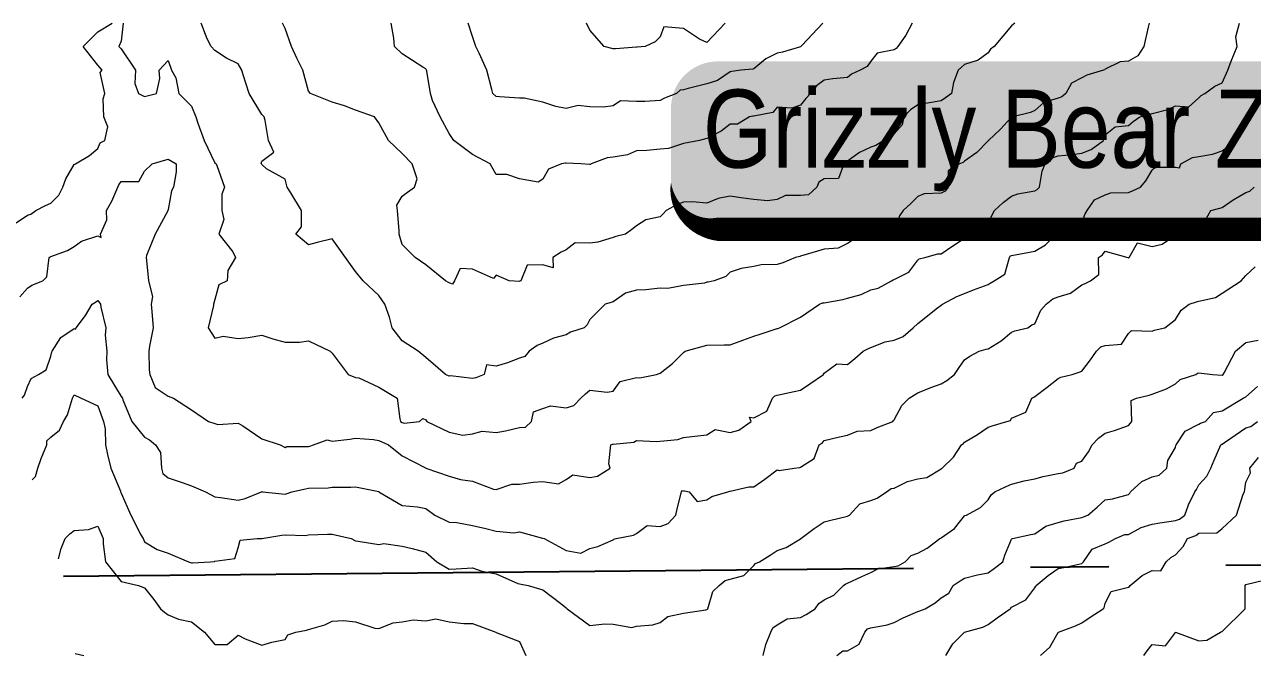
# Model space of a CAD drawing. Extents: x 537850 to 541798, y 6045627 to 6050132.
# Drawn here: x 539924 to 540081.2, y 6046782.1 to 6046862.9 of the extents above; entities that cross this region are included whole.
import ezdxf

# ---------------------------------------------------------------- set-up
doc = ezdxf.new("R2010")
doc.units = 0
doc.header["$LTSCALE"] = 5
doc.linetypes.add('DASHED2', pattern=[9.525, 6.35, -3.175])
doc.linetypes.add('foc-QUARTERLINE', pattern=[33, 25, -3, 2, -3])
doc.layers.add('CG-NOTES', color=7, linetype='Continuous')
doc.layers.add('L-SECQ', color=8, linetype='foc-QUARTERLINE')
doc.layers.add('Contour_Line_Intermediate', color=7, linetype='DASHED2', true_color=0xd9d9d9)
doc.layers.add('Contour_Line_Major', color=7, linetype='Continuous', true_color=0x6b6b6b)
doc.styles.add('80', font='ARIALN.TTF', dxfattribs={"height": 10})

# ---------------------------------------------------------------- blocks, each defined once
blk = doc.blocks.new('*U489')
h = blk.add_hatch(color=255)
edge = h.paths.add_edge_path()
edge.add_line((-44, -11.5), (44, -11.5))
edge.add_arc((44, -5.5), 6, 270, 360)
edge.add_line((50, -5.5), (50, 4))
edge.add_arc((44, 4), 6, 0, 90)
edge.add_line((44, 10), (-44, 10))
edge.add_arc((-44, 4), 6, 90, 180)
edge.add_line((-50, 4), (-50, -5.5))
edge.add_arc((-44, -5.5), 6, 180, 270)
at = {"color": 131, "flags": 128}
blk.add_lwpolyline([(-44, -11.5, 3, 3, 0), (44, -11.5, 3, 3, 0.414214), (50, -5.5, 3, 3, 0), (50, 4, 3, 0, 0.414214), (44, 10, 0, 0, 0), (-44, 10, 0, 0, 0.414214), (-50, 4, 0, 0, 0), (-50, -5.5, 0, 3, 0.414214)], format="xyseb", close=True, dxfattribs=at)
at = {"color": 131, "style": '80'}
blk.add_attdef('ENTER_TEXT_001', (-35.99, -5), '', height=10, dxfattribs=at)

msp = doc.modelspace()

# ---------------------------------------------------------------- linework, layer by layer
at = {"layer": 'Contour_Line_Intermediate', "linetype": 'Continuous', "lineweight": 13, "flags": 128}
for points, elevation in [([(539922.882, 6046837.477), (539924.329, 6046838.442), (539924.764, 6046838.594), (539925.397, 6046839.03), (539926.655, 6046839.703), (539927.329, 6046839.973), (539928.347, 6046841.012), (539928.874, 6046842.03), (539929.264, 6046843.094), (539930.329, 6046844.94), (539930.392, 6046844.966), (539930.492, 6046845.029), (539932.261, 6046846.097), (539933.328, 6046846.965), (539933.657, 6046847.701), (539934.245, 6046848.029), (539934.613, 6046849.745), (539934.108, 6046851.029), (539934.026, 6046853.331), (539934.225, 6046854.029), (539933.643, 6046856.714), (539933.903, 6046857.029), (539933.328, 6046857.675), (539931.453, 6046860.029), (539933.328, 6046861.912), (539935.19, 6046863.029)], 890.957), ([(539936.572, 6046863.029), (539936.328, 6046860.752), (539936.018, 6046860.029), (539936.328, 6046859.757), (539938.147, 6046857.029), (539938.067, 6046855.29), (539938.536, 6046854.029), (539939.328, 6046853.661), (539940.855, 6046854.029), (539941.27, 6046855.971), (539941.193, 6046857.029), (539942.328, 6046858.261), (539942.782, 6046857.029), (539943.31, 6046856.047), (539943.717, 6046854.029), (539945.328, 6046852.418), (539945.901, 6046851.029), (539946.148, 6046850.209), (539946.957, 6046848.029), (539948.328, 6046845.146), (539948.492, 6046845.029), (539948.563, 6046844.794), (539949.568, 6046842.03), (539949.236, 6046841.122), (539949.232, 6046839.03), (539949.458, 6046837.899), (539948.835, 6046836.03), (539950.613, 6046833.744), (539950.971, 6046833.03), (539949.986, 6046831.371), (539949.902, 6046830.03), (539948.825, 6046829.533), (539948.328, 6046827.667), (539948.182, 6046827.176), (539948.163, 6046827.03), (539948.163, 6046826.866), (539947.472, 6046824.03), (539948.328, 6046822.706), (539949.408, 6046822.95), (539951.328, 6046822.651), (539952.577, 6046822.781), (539954.327, 6046823.069), (539955.756, 6046822.602), (539957.327, 6046822.192), (539959.166, 6046822.192), (539960.327, 6046822.35), (539963.085, 6046821.031), (539963.327, 6046820.789), (539965.395, 6046818.031), (539966.327, 6046817.648), (539966.746, 6046817.611), (539969.327, 6046816.412), (539971.648, 6046815.031), (539971.995, 6046812.362), (539972.081, 6046812.031), (539972.327, 6046811.88), (539972.555, 6046811.802), (539974.539, 6046812.031), (539974.933, 6046812.425), (539975.326, 6046812.246), (539975.465, 6046812.031), (539978.326, 6046810.641), (539980.068, 6046810.289), (539981.326, 6046810.436), (539982.572, 6046810.785), (539984.326, 6046810.634), (539985.548, 6046810.809), (539987.326, 6046811.253), (539988.08, 6046811.277), (539988.881, 6046812.031), (539989.109, 6046813.248), (539990.326, 6046813.682), (539991.319, 6046814.037), (539993.326, 6046813.764), (539994.282, 6046814.074), (539995.168, 6046815.031), (539995.78, 6046815.576), (539996.325, 6046816.043), (539998.573, 6046815.783), (539999.325, 6046815.896), (540000.204, 6046817.152), (540002.325, 6046817.636), (540002.734, 6046817.621), (540004.891, 6046818.031), (540005.2, 6046818.156), (540005.325, 6046818.226), (540006.903, 6046819.453), (540008.325, 6046820.875), (540008.532, 6046821.031), (540011.325, 6046821.778), (540013.531, 6046821.824), (540014.325, 6046821.858), (540015.916, 6046822.439), (540017.324, 6046822.953), (540018.131, 6046823.224), (540020.324, 6046823.922), (540020.409, 6046823.945), (540020.624, 6046824.03), (540023.324, 6046825.381), (540025.724, 6046827.03), (540026.146, 6046827.209), (540026.324, 6046827.214), (540028.722, 6046827.633), (540029.324, 6046827.802), (540031.074, 6046828.279), (540032.324, 6046828.904), (540033.251, 6046829.103), (540034.951, 6046830.03), (540035.168, 6046830.186), (540035.324, 6046830.218), (540037.195, 6046831.158), (540038.323, 6046832.672), (540038.51, 6046832.844), (540039.23, 6046833.03), (540040.875, 6046833.479), (540041.323, 6046833.513), (540042.835, 6046834.518), (540044.323, 6046835.506), (540044.827, 6046835.526), (540045.836, 6046836.03), (540046.654, 6046836.699), (540047.323, 6046837.368), (540047.859, 6046838.494), (540048.154, 6046839.03), (540049.277, 6046840.075), (540050.323, 6046840.877), (540051.158, 6046841.195), (540053.323, 6046841.553), (540053.619, 6046841.734), (540053.899, 6046842.03), (540054.259, 6046844.094), (540054.652, 6046845.029), (540055.544, 6046845.808), (540056.322, 6046846.061), (540058.116, 6046846.236), (540059.322, 6046846.398), (540060.509, 6046846.843), (540062.086, 6046848.029), (540062.166, 6046848.186), (540062.322, 6046848.722), (540063.581, 6046849.771), (540065.322, 6046849.944), (540065.906, 6046850.445), (540066.751, 6046851.029), (540068.005, 6046851.346), (540068.322, 6046851.471), (540070.354, 6046851.997), (540071.322, 6046852.46), (540073.04, 6046852.311), (540074.322, 6046853.476), (540074.595, 6046853.755), (540075.062, 6046854.029), (540076.37, 6046854.98), (540077.321, 6046855.412), (540078.045, 6046857.029), (540078.464, 6046858.171), (540079.219, 6046860.029), (540079.061, 6046861.289), (540079.536, 6046863.029)], 890.957), ([(540067.944, 6046863.029), (540067.834, 6046862.541), (540067.268, 6046860.029), (540066.483, 6046858.868), (540065.322, 6046858.179), (540064.248, 6046858.102), (540062.322, 6046857.14), (540062.271, 6046857.08), (540062.086, 6046857.029), (540059.98, 6046856.371), (540059.322, 6046856.042), (540058.01, 6046855.342), (540057.29, 6046854.029), (540056.756, 6046853.595), (540056.322, 6046853.43), (540054.455, 6046852.897), (540053.323, 6046851.845), (540052.752, 6046851.599), (540050.491, 6046851.029), (540050.357, 6046850.995), (540050.323, 6046850.981), (540048.898, 6046849.454), (540047.371, 6046848.029), (540047.347, 6046848.005), (540047.323, 6046847.985), (540045.883, 6046846.469), (540044.323, 6046845.355), (540044.147, 6046845.205), (540043.674, 6046845.029), (540042.214, 6046844.139), (540042.214, 6046842.03), (540041.84, 6046841.513), (540041.323, 6046841.271), (540039.158, 6046841.195), (540038.323, 6046840.826), (540037.43, 6046839.923), (540036.44, 6046839.03), (540035.972, 6046838.381), (540035.349, 6046836.03), (540035.337, 6046836.016), (540035.324, 6046836.006), (540032.451, 6046835.903), (540032.324, 6046835.876), (540030.046, 6046835.307), (540029.324, 6046834.825), (540028.147, 6046834.206), (540026.324, 6046834.103), (540025.503, 6046833.851), (540023.324, 6046833.18), (540023.206, 6046833.148), (540022.673, 6046833.03), (540021.033, 6046832.322), (540020.324, 6046832.143), (540018.258, 6046832.096), (540017.324, 6046831.879), (540015.719, 6046831.636), (540014.325, 6046831.137), (540013.763, 6046830.592), (540012.243, 6046830.03), (540011.491, 6046829.864), (540011.325, 6046829.848), (540011.021, 6046829.726), (540008.325, 6046829.457), (540006.303, 6046829.052), (540005.325, 6046829.092), (540003.491, 6046828.864), (540002.325, 6046828.86), (540000.902, 6046828.453), (539999.325, 6046827.327), (539999.086, 6046827.27), (539998.288, 6046827.03), (539997.307, 6046826.049), (539996.325, 6046825.068), (539995.975, 6046824.381), (539995.616, 6046824.03), (539993.88, 6046823.476), (539993.326, 6046823.134), (539991.667, 6046822.689), (539990.326, 6046822.067), (539989.611, 6046821.745), (539988.585, 6046821.031), (539988.001, 6046820.356), (539987.326, 6046820.121), (539985.805, 6046819.551), (539984.326, 6046819.116), (539983.096, 6046819.261), (539982.788, 6046818.031), (539981.759, 6046817.598), (539981.326, 6046817.537), (539978.5, 6046817.857), (539978.326, 6046817.846), (539977.869, 6046818.031), (539975.326, 6046820.21), (539974.369, 6046821.031), (539972.327, 6046822.358), (539971.04, 6046824.03), (539970.697, 6046825.401), (539970.105, 6046827.03), (539969.327, 6046828.171), (539967.335, 6046830.03), (539966.327, 6046831.247), (539965.065, 6046833.03), (539963.327, 6046835.403), (539961.428, 6046834.929), (539960.327, 6046834.653), (539958.675, 6046836.03), (539959.41, 6046836.947), (539959.41, 6046839.03), (539958.034, 6046841.323), (539957.595, 6046842.03), (539957.327, 6046843.048), (539954.958, 6046844.399), (539954.327, 6046844.933), (539954.294, 6046845.029), (539954.275, 6046845.082), (539954.327, 6046845.376), (539955.862, 6046846.495), (539955.204, 6046848.029), (539954.772, 6046850.585), (539954.643, 6046851.029), (539954.327, 6046851.32), (539952.702, 6046854.029), (539951.951, 6046856.405), (539951.772, 6046857.029), (539951.328, 6046857.849), (539949.805, 6046858.552), (539948.328, 6046859.536), (539947.865, 6046860.029), (539947.326, 6046861.03), (539946.591, 6046863.029)], 891.957), ([(540050.747, 6046863.029), (540050.323, 6046862.698), (540048.098, 6046860.029), (540047.655, 6046859.696), (540047.323, 6046859.254), (540046.052, 6046858.3), (540044.323, 6046857.759), (540043.945, 6046857.407), (540043.481, 6046857.029), (540042.92, 6046855.432), (540042.631, 6046854.029), (540041.895, 6046853.457), (540041.323, 6046853.104), (540039.567, 6046852.785), (540038.323, 6046852.559), (540037.416, 6046851.936), (540036.562, 6046851.029), (540036.347, 6046850.005), (540035.324, 6046848.879), (540034.804, 6046848.548), (540033.988, 6046848.029), (540032.965, 6046847.388), (540032.324, 6046847.144), (540030.871, 6046846.482), (540029.324, 6046845.374), (540029.171, 6046845.182), (540028.862, 6046845.029), (540028.191, 6046843.163), (540026.324, 6046843.106), (540025.666, 6046842.688), (540025.413, 6046842.03), (540024.317, 6046841.037), (540023.324, 6046840.959), (540021.395, 6046840.959), (540020.324, 6046840.465), (540019.092, 6046840.262), (540017.324, 6046840.466), (540015.671, 6046840.683), (540014.325, 6046840.86), (540012.784, 6046840.57), (540011.325, 6046839.973), (540009.461, 6046840.166), (540008.325, 6046840.115), (540007.526, 6046839.828), (540006.129, 6046839.03), (540005.746, 6046838.609), (540005.325, 6046838.226), (540003.501, 6046837.854), (540002.325, 6046837.084), (540001.723, 6046836.632), (540000.92, 6046836.03), (539999.655, 6046835.7), (539999.325, 6046835.595), (539997.379, 6046834.976), (539996.325, 6046834.854), (539994.443, 6046834.912), (539993.326, 6046834.019), (539992.666, 6046833.689), (539991.595, 6046833.03), (539991.646, 6046831.709), (539990.326, 6046832.08), (539988.329, 6046832.026), (539987.496, 6046830.03), (539987.366, 6046829.99), (539987.326, 6046829.953), (539986.005, 6046830.03), (539984.326, 6046830.782), (539984.005, 6046830.351), (539981.326, 6046831.512), (539979.755, 6046831.602), (539978.989, 6046830.03), (539978.765, 6046829.592), (539978.326, 6046829.771), (539977.841, 6046830.03), (539975.326, 6046832.072), (539973.978, 6046833.03), (539972.327, 6046834.682), (539971.937, 6046836.03), (539971.921, 6046836.436), (539971.715, 6046839.03), (539971.634, 6046839.722), (539972.327, 6046840.899), (539972.981, 6046841.375), (539973.883, 6046842.03), (539974.244, 6046843.112), (539973.604, 6046845.029), (539972.327, 6046846.338), (539970.542, 6046848.029), (539969.327, 6046850.277), (539968.763, 6046851.029), (539966.327, 6046851.915), (539964.922, 6046852.434), (539963.327, 6046852.923), (539960.562, 6046854.029), (539960.327, 6046854.331), (539959.6, 6046857.029), (539958.806, 6046858.55), (539958.141, 6046860.029), (539957.327, 6046862.352), (539956.992, 6046863.029)], 892.957), ([(540037.62, 6046863.029), (540036.777, 6046861.482), (540035.774, 6046860.029), (540035.575, 6046859.778), (540035.324, 6046859.624), (540033.144, 6046859.209), (540032.324, 6046858.165), (540031.861, 6046857.492), (540030.935, 6046857.029), (540029.843, 6046856.51), (540029.324, 6046856.059), (540027.447, 6046855.906), (540026.324, 6046855.741), (540025.362, 6046854.991), (540024.599, 6046854.029), (540023.985, 6046853.368), (540023.324, 6046852.542), (540022.189, 6046852.164), (540020.324, 6046852.274), (540019.752, 6046851.602), (540017.324, 6046851.135), (540017.228, 6046851.125), (540016.778, 6046851.029), (540015.245, 6046850.109), (540014.325, 6046850.109), (540013.157, 6046849.196), (540011.325, 6046848.279), (540010.376, 6046848.029), (540008.325, 6046847.606), (540006.388, 6046846.966), (540005.325, 6046846.896), (540003.625, 6046846.729), (540002.325, 6046846.672), (540001.16, 6046846.195), (539999.325, 6046845.855), (539998.561, 6046845.794), (539996.493, 6046845.029), (539996.405, 6046844.949), (539996.325, 6046844.933), (539995.205, 6046845.029), (539993.326, 6046845.112), (539993.235, 6046845.12), (539992.709, 6046845.029), (539991.027, 6046844.328), (539990.326, 6046843.043), (539989.7, 6046842.655), (539987.326, 6046843.106), (539985.711, 6046843.644), (539984.326, 6046843.644), (539983.587, 6046845.029), (539981.326, 6046846.228), (539978.943, 6046848.029), (539978.326, 6046848.908), (539977.19, 6046851.029), (539976.205, 6046853.15), (539975.954, 6046854.029), (539975.461, 6046856.895), (539975.424, 6046857.029), (539975.326, 6046857.208), (539974.937, 6046857.418), (539972.327, 6046859.107), (539971.312, 6046860.029), (539971.242, 6046861.113), (539970.913, 6046863.029)], 893.957), ([(540013.649, 6046863.029), (540011.325, 6046860.565), (540010.386, 6046860.968), (540008.325, 6046862.342), (540005.802, 6046862.552), (540005.325, 6046861.28), (540004.698, 6046860.655), (540003.441, 6046860.029), (540002.402, 6046859.952), (540002.325, 6046859.946), (539999.609, 6046859.745), (539999.325, 6046859.745), (539998.151, 6046860.029), (539996.325, 6046862.159), (539995.896, 6046863.029)], 895.957), ([(539923.647, 6046815.031), (539923.96, 6046815.4), (539924.329, 6046816.51), (539924.816, 6046817.544), (539925.761, 6046818.031), (539926.741, 6046818.619), (539927.329, 6046820.382), (539927.434, 6046820.925), (539927.478, 6046821.031), (539928.588, 6046822.771), (539930.329, 6046823.928), (539930.507, 6046823.852), (539930.576, 6046824.03), (539931.762, 6046825.597), (539932.63, 6046827.03), (539933.055, 6046827.303), (539933.328, 6046827.535), (539933.665, 6046827.03), (539933.713, 6046826.646), (539934.367, 6046824.03), (539934.271, 6046823.088), (539934.514, 6046821.031), (539934.45, 6046819.909), (539934.633, 6046818.031), (539936.328, 6046815.232), (539936.484, 6046815.031), (539936.555, 6046814.804), (539937.679, 6046812.031), (539939.328, 6046809.998), (539939.976, 6046809.679), (539940.726, 6046809.031), (539941.365, 6046808.068), (539941.487, 6046806.031), (539941.669, 6046805.373), (539942.328, 6046804.787), (539944.152, 6046804.207), (539945.328, 6046803.798), (539947.127, 6046803.031), (539948.328, 6046802.377), (539949.063, 6046802.296), (539951.328, 6046801.938), (539952.193, 6046802.166), (539954.295, 6046803.031), (539954.321, 6046803.038), (539954.327, 6046803.039), (539954.423, 6046803.031), (539957.327, 6046802.715), (539957.567, 6046802.791), (539958.198, 6046803.031), (539959.949, 6046803.41), (539960.327, 6046803.468), (539962.826, 6046803.532), (539963.327, 6046803.604), (539965.73, 6046803.629), (539966.327, 6046803.671), (539969.322, 6046803.036), (539969.327, 6046803.035), (539969.336, 6046803.031), (539972.327, 6046801.273), (539974.261, 6046801.097), (539975.326, 6046800.884), (539976.51, 6046800.032), (539978.326, 6046799.147), (539979.291, 6046799.067), (539981.326, 6046798.704), (539983.024, 6046798.334), (539984.326, 6046797.96), (539986.599, 6046797.759), (539987.326, 6046797.908), (539990.278, 6046797.08), (539990.326, 6046797.065), (539990.473, 6046797.032), (539993.326, 6046795.511), (539995.193, 6046795.165), (539996.325, 6046795.762), (539997.341, 6046796.016), (539999.325, 6046796.866), (539999.422, 6046796.935), (539999.713, 6046797.032), (540001.912, 6046797.444), (540002.325, 6046797.686), (540003.66, 6046798.697), (540005.325, 6046798.593), (540006.386, 6046798.971), (540007.344, 6046800.032), (540007.499, 6046800.857), (540008.079, 6046803.031), (540008.188, 6046803.168), (540008.325, 6046803.14), (540008.457, 6046803.163), (540009.062, 6046803.031), (540010.068, 6046801.775), (540011.325, 6046802.003), (540011.945, 6046802.411), (540013.996, 6046803.031), (540014.273, 6046803.082), (540014.325, 6046803.109), (540016.716, 6046803.64), (540017.324, 6046803.669), (540018.738, 6046804.617), (540020.324, 6046805.813), (540020.597, 6046805.759), (540022.504, 6046806.031), (540023.232, 6046806.123), (540023.324, 6046806.182), (540025.056, 6046807.299), (540025.704, 6046809.031), (540026.087, 6046809.268), (540026.324, 6046809.569), (540028.284, 6046810.071), (540029.324, 6046810.255), (540030.559, 6046810.796), (540032.324, 6046810.876), (540033.118, 6046811.237), (540035.148, 6046812.031), (540035.225, 6046812.13), (540035.324, 6046812.229), (540036.267, 6046814.088), (540037.229, 6046815.031), (540037.904, 6046815.45), (540038.323, 6046815.692), (540039.981, 6046816.373), (540041.323, 6046816.832), (540042.063, 6046817.291), (540043.025, 6046818.031), (540043.523, 6046818.83), (540044.323, 6046819.904), (540044.986, 6046820.368), (540046.201, 6046821.031), (540047.084, 6046821.269), (540047.323, 6046821.309), (540049.002, 6046822.351), (540050.323, 6046823.473), (540050.736, 6046823.617), (540052.406, 6046824.03), (540052.943, 6046824.41), (540053.323, 6046824.549), (540054.074, 6046826.278), (540054.782, 6046827.03), (540055.633, 6046827.719), (540056.322, 6046828), (540057.888, 6046828.464), (540059.322, 6046829.539), (540059.688, 6046829.665), (540060.429, 6046830.03), (540061.491, 6046830.862), (540061.472, 6046833.03), (540061.978, 6046833.374), (540062.322, 6046833.817), (540065.208, 6046833.03), (540065.322, 6046832.952), (540065.371, 6046832.981), (540065.401, 6046833.03), (540066.469, 6046834.883), (540068.322, 6046834.438), (540069.624, 6046834.727), (540071.322, 6046835.902), (540071.405, 6046835.947), (540071.559, 6046836.03), (540073.184, 6046837.167), (540074.322, 6046837.788), (540075.298, 6046838.053), (540075.841, 6046839.03), (540076.992, 6046839.359), (540077.321, 6046839.449), (540078.688, 6046840.396), (540080.321, 6046841.33), (540080.822, 6046841.529), (540081.381, 6046842.03)], 888.957), ([(539924.929, 6046804.533), (539925.368, 6046804.992), (539925.649, 6046806.031), (539926.074, 6046807.286), (539926.799, 6046809.031), (539926.799, 6046809.561), (539927.329, 6046810.006), (539928.428, 6046810.932), (539928.931, 6046812.031), (539929.469, 6046812.891), (539930.111, 6046815.031), (539930.191, 6046815.168), (539930.329, 6046815.427), (539931.198, 6046815.031), (539933.328, 6046814.031), (539934.056, 6046812.031), (539934.269, 6046811.09), (539934.328, 6046809.031), (539934.568, 6046807.792), (539934.985, 6046806.031), (539936.246, 6046803.113), (539936.253, 6046803.031), (539936.328, 6046802.859), (539937.558, 6046800.032), (539938.853, 6046797.507), (539939.138, 6046797.032), (539939.328, 6046796.623), (539940.923, 6046795.627), (539942.328, 6046795.178), (539944.949, 6046794.032), (539945.328, 6046793.915), (539945.455, 6046793.905), (539947.772, 6046794.032), (539948.268, 6046794.092), (539948.328, 6046794.118), (539950.877, 6046794.483), (539951.328, 6046795.834), (539951.546, 6046796.814), (539953.724, 6046797.032), (539954.312, 6046797.048), (539954.327, 6046797.05), (539956.904, 6046797.455), (539957.327, 6046797.486), (539959.946, 6046797.413), (539960.327, 6046797.509), (539962.762, 6046797.596), (539963.327, 6046797.596), (539965.766, 6046797.032), (539966.327, 6046796.721), (539966.666, 6046796.693), (539969.327, 6046796.283), (539969.963, 6046796.395), (539972.327, 6046796.039), (539973.602, 6046795.756), (539975.326, 6046795.302), (539976.746, 6046794.032), (539978.326, 6046793.108), (539979.226, 6046793.132), (539981.326, 6046793.279), (539982.499, 6046792.859), (539984.326, 6046792.525), (539987.099, 6046791.259), (539987.326, 6046791.226), (539988.435, 6046791.032), (539990.326, 6046790.456), (539992.629, 6046788.728), (539993.326, 6046788.159), (539993.417, 6046788.032), (539996.325, 6046785.916), (539998.257, 6046786.1), (539999.325, 6046786.056), (540001.697, 6046785.66), (540002.325, 6046785.817), (540004.387, 6046785.97), (540005.325, 6046786.273), (540006.319, 6046787.038), (540008.325, 6046787.46), (540011.207, 6046787.915), (540011.325, 6046787.951), (540011.385, 6046787.971), (540011.436, 6046788.032), (540012.097, 6046790.26), (540012.88, 6046791.032), (540013.686, 6046791.671), (540014.325, 6046791.808), (540016.039, 6046792.317), (540017.324, 6046793.583), (540017.536, 6046793.82), (540018.075, 6046794.032), (540019.432, 6046794.924), (540020.324, 6046795.51), (540021.466, 6046795.89), (540023.324, 6046797.006), (540023.335, 6046797.021), (540023.34, 6046797.032), (540025.046, 6046798.309), (540026.324, 6046799.166), (540027.02, 6046799.336), (540029.324, 6046799.897), (540029.42, 6046799.936), (540029.598, 6046800.032), (540030.896, 6046801.459), (540032.324, 6046801.905), (540033.143, 6046802.212), (540034.326, 6046803.031), (540034.915, 6046803.44), (540035.324, 6046803.504), (540037.005, 6046804.349), (540038.323, 6046804.667), (540039.485, 6046804.869), (540041.323, 6046805.95), (540041.36, 6046805.994), (540041.429, 6046806.031), (540042.894, 6046807.461), (540043.944, 6046809.031), (540044.165, 6046809.189), (540044.323, 6046809.381), (540045.992, 6046810.362), (540047.323, 6046811.277), (540047.871, 6046811.483), (540049.733, 6046812.031), (540050.189, 6046812.165), (540050.323, 6046812.452), (540052.151, 6046813.202), (540052.95, 6046815.031), (540053.204, 6046815.149), (540053.323, 6046815.211), (540054.913, 6046816.44), (540056.322, 6046817.529), (540056.659, 6046817.694), (540058.11, 6046818.031), (540058.999, 6046818.354), (540059.322, 6046818.472), (540060.449, 6046819.904), (540061.201, 6046821.031), (540061.76, 6046821.593), (540062.322, 6046821.761), (540064.41, 6046821.942), (540065.322, 6046823.31), (540065.671, 6046823.682), (540068.322, 6046823.578), (540068.612, 6046823.74), (540069.941, 6046824.03), (540070.73, 6046824.622), (540071.322, 6046825.066), (540072.07, 6046826.282), (540073.067, 6046827.03), (540074.008, 6046827.344), (540074.322, 6046827.448), (540076.442, 6046827.909), (540077.321, 6046828.475), (540079.714, 6046830.03), (540080.321, 6046830.736), (540081.533, 6046831.818)], 887.957), ([(540018.52, 6046782.032), (540018.884, 6046783.472), (540019.495, 6046785.032), (540019.773, 6046785.583), (540020.324, 6046785.983), (540021.622, 6046786.735), (540023.324, 6046786.924), (540024.037, 6046787.32), (540025.194, 6046788.032), (540025.655, 6046788.701), (540026.324, 6046789.162), (540027.566, 6046789.79), (540028.797, 6046791.032), (540029.105, 6046791.25), (540029.324, 6046791.325), (540031.178, 6046792.177), (540032.324, 6046792.704), (540033.205, 6046793.15), (540035.324, 6046793.445), (540035.818, 6046793.537), (540036.698, 6046794.032), (540037.501, 6046794.854), (540038.323, 6046795.141), (540039.539, 6046795.816), (540041.16, 6046797.032), (540041.258, 6046797.097), (540041.323, 6046797.11), (540043.022, 6046798.333), (540044.323, 6046799.95), (540044.373, 6046799.981), (540044.547, 6046800.032), (540046.352, 6046801.003), (540047.323, 6046801.975), (540047.714, 6046802.64), (540048.203, 6046803.031), (540049.654, 6046803.701), (540050.323, 6046804.01), (540051.929, 6046804.425), (540053.323, 6046804.661), (540054.388, 6046804.966), (540056.322, 6046805.353), (540056.904, 6046805.45), (540058.358, 6046806.031), (540058.651, 6046806.703), (540059.322, 6046806.962), (540060.204, 6046808.149), (540060.655, 6046809.031), (540061.487, 6046809.866), (540062.322, 6046810.52), (540063.505, 6046810.848), (540065.322, 6046811.49), (540065.557, 6046811.796), (540065.755, 6046812.031), (540065.628, 6046814.724), (540066.317, 6046815.031), (540067.938, 6046815.414), (540068.322, 6046815.532), (540070.157, 6046816.195), (540071.322, 6046816.833), (540071.933, 6046817.419), (540073.945, 6046818.031), (540074.142, 6046818.21), (540074.322, 6046818.24), (540076.073, 6046818.031), (540077.321, 6046817.963), (540077.438, 6046818.031), (540077.565, 6046818.275), (540079.004, 6046821.031), (540080.321, 6046822.134), (540081.926, 6046822.426)], 886.957), ([(540027.955, 6046782.032), (540028.716, 6046782.64), (540029.324, 6046782.643), (540030.837, 6046783.519), (540031.558, 6046785.032), (540031.886, 6046785.47), (540032.324, 6046785.589), (540034.391, 6046785.965), (540035.324, 6046786.287), (540036.465, 6046786.891), (540038.323, 6046787.692), (540038.587, 6046787.769), (540039.281, 6046788.032), (540040.549, 6046788.807), (540041.323, 6046789.436), (540042.322, 6046790.034), (540042.864, 6046791.032), (540043.739, 6046791.616), (540044.323, 6046791.95), (540045.967, 6046792.387), (540047.323, 6046792.627), (540048.13, 6046793.225), (540049.218, 6046794.032), (540049.464, 6046794.891), (540050.323, 6046796.931), (540050.357, 6046796.998), (540050.466, 6046797.032), (540052.819, 6046797.536), (540053.323, 6046797.646), (540054.735, 6046798.619), (540056.322, 6046799.084), (540057.072, 6046799.282), (540059.322, 6046799.717), (540059.561, 6046799.793), (540060.083, 6046800.032), (540061.306, 6046801.048), (540062.322, 6046802), (540063.245, 6046802.109), (540065.322, 6046802.663), (540065.497, 6046802.856), (540065.579, 6046803.031), (540067.025, 6046804.329), (540068.322, 6046804.937), (540069.215, 6046805.138), (540070.207, 6046806.031), (540070.344, 6046807.009), (540071.322, 6046808.698), (540071.385, 6046808.968), (540071.403, 6046809.031), (540072.582, 6046810.771), (540074.322, 6046811.692), (540074.53, 6046811.823), (540075.185, 6046812.031), (540076.197, 6046813.155), (540077.321, 6046813.387), (540079.977, 6046815.031), (540080.321, 6046815.183), (540081.832, 6046816.52)], 885.957), ([(540054.038, 6046782.032), (540055.251, 6046783.104), (540056.322, 6046785.005), (540056.337, 6046785.017), (540056.351, 6046785.032), (540058.503, 6046785.852), (540059.322, 6046786.22), (540060.412, 6046786.942), (540062.057, 6046788.032), (540062.193, 6046788.161), (540062.322, 6046788.735), (540063.088, 6046790.267), (540065.322, 6046790.825), (540065.448, 6046790.907), (540065.516, 6046791.032), (540067.047, 6046792.307), (540068.322, 6046792.954), (540069.461, 6046792.893), (540070.148, 6046794.032), (540070.735, 6046794.619), (540071.322, 6046794.954), (540072.325, 6046796.028), (540072.853, 6046797.032), (540073.932, 6046797.421), (540074.322, 6046797.719), (540076.601, 6046797.752), (540077.321, 6046798.307), (540079.149, 6046800.032), (540080.002, 6046802.712), (540080.161, 6046803.031), (540080.321, 6046804.231), (540080.921, 6046805.432), (540080.835, 6046806.031), (540081.935, 6046807.417)], 883.958), ([(539928.316, 6046794.425), (539928.625, 6046795.736), (539929.143, 6046797.032), (539929.74, 6046797.62), (539930.329, 6046798.065), (539932.157, 6046798.203), (539933.328, 6046798.603), (539934.028, 6046797.032), (539934.006, 6046796.354), (539934.32, 6046794.032), (539936.328, 6046791.547), (539938.53, 6046791.032), (539939.328, 6046790.704), (539940.515, 6046789.219), (539941.368, 6046788.032), (539941.894, 6046787.598), (539942.328, 6046787.268), (539943.665, 6046786.696), (539945.328, 6046786.363), (539947.011, 6046785.032), (539948.328, 6046783.466), (539949.894, 6046783.466), (539951.328, 6046784.645), (539952.185, 6046784.175), (539954.327, 6046783.366), (539955.601, 6046783.759), (539957.327, 6046784.087), (539957.654, 6046784.705), (539958.702, 6046785.032), (539960.045, 6046785.315), (539960.327, 6046785.393), (539962.392, 6046785.967), (539963.327, 6046786.465), (539964.806, 6046786.554), (539966.327, 6046786.376), (539968.812, 6046785.547), (539969.327, 6046785.508), (539971.142, 6046786.216), (539972.327, 6046786.37), (539973.726, 6046786.632), (539975.326, 6046786.48), (539976.63, 6046786.728), (539978.326, 6046786.357), (539980.189, 6046786.169), (539981.326, 6046786.16), (539984.299, 6046785.032), (539984.326, 6046785.008), (539984.358, 6046785.001), (539987.326, 6046783.831), (539988.139, 6046782.032)], 886.957), ([(540067.265, 6046782.032), (540067.705, 6046782.649), (540068.322, 6046783.446), (540070.06, 6046783.294), (540071.322, 6046784.999), (540071.334, 6046785.02), (540074.322, 6046783.945), (540075.337, 6046784.017), (540077.101, 6046785.032), (540077.24, 6046785.114), (540077.321, 6046785.125), (540080.228, 6046788.032), (540080.228, 6046790.939), (540080.233, 6046791.032), (540080.321, 6046791.164), (540082.639, 6046791.714)], 882.958), ([(539930.436, 6046782.3), (539931.532, 6046782.032)], 885.957)]:
    msp.add_lwpolyline(points, dxfattribs=dict(at, elevation=elevation))
at = {"layer": 'Contour_Line_Major', "linetype": 'Continuous', "lineweight": 15, "flags": 128}
for points, elevation in [([(540026.157, 6046863.029), (540023.48, 6046860.185), (540023.335, 6046860.029), (540023.328, 6046860.025), (540023.324, 6046860.024), (540021.026, 6046859.327), (540020.324, 6046859.191), (540018.89, 6046858.463), (540017.324, 6046857.196), (540017.196, 6046857.157), (540015.655, 6046857.029), (540014.511, 6046856.842), (540014.325, 6046856.812), (540012.662, 6046855.692), (540011.325, 6046855.261), (540008.945, 6046854.649), (540008.325, 6046854.49), (540007.9, 6046854.453), (540007.429, 6046854.029), (540005.912, 6046853.442), (540005.325, 6046853.127), (540003.364, 6046852.99), (540002.325, 6046853.025), (540000.262, 6046853.092), (539999.325, 6046852.467), (539998.093, 6046852.262), (539996.325, 6046852.342), (539994.864, 6046852.49), (539993.326, 6046852.128), (539991.973, 6046852.381), (539990.326, 6046852.902), (539987.929, 6046853.426), (539987.326, 6046853.432), (539984.751, 6046853.604), (539984.326, 6046853.632), (539983.901, 6046854.029), (539983.793, 6046854.562), (539983.163, 6046857.029), (539982.146, 6046859.209), (539981.736, 6046860.029), (539981.326, 6046861.34), (539980.748, 6046863.029)], 894.957), ([(539923.351, 6046828.008), (539924.329, 6046829.103), (539924.897, 6046829.462), (539926.286, 6046830.03), (539926.809, 6046830.55), (539927.126, 6046833.03), (539927.236, 6046833.123), (539927.329, 6046833.146), (539929.454, 6046833.905), (539930.329, 6046834.415), (539931.24, 6046835.118), (539933.328, 6046835.804), (539933.753, 6046835.605), (539933.689, 6046836.03), (539934.508, 6046837.85), (539934.432, 6046839.03), (539935.124, 6046840.234), (539935.907, 6046842.03), (539936.023, 6046842.335), (539936.328, 6046842.746), (539938.611, 6046842.746), (539939.328, 6046844.077), (539940.315, 6046845.029), (539942.328, 6046845.609), (539943.373, 6046845.029), (539943.373, 6046843.984), (539943.018, 6046842.03), (539942.784, 6046841.574), (539942.328, 6046839.168), (539942.306, 6046839.03), (539942.303, 6046839.005), (539940.666, 6046836.03), (539939.571, 6046833.273), (539939.549, 6046833.03), (539939.793, 6046830.495), (539939.809, 6046830.03), (539940.329, 6046828.031), (539940.158, 6046827.03), (539940.235, 6046826.123), (539940.415, 6046824.03), (539939.949, 6046821.652), (539939.86, 6046821.031), (539939.933, 6046818.635), (539939.991, 6046818.031), (539940.677, 6046816.379), (539942.328, 6046815.252), (539943.047, 6046815.031), (539945.328, 6046813.51), (539947.526, 6046812.031), (539948.328, 6046811.75), (539948.708, 6046811.65), (539951.328, 6046811.814), (539951.906, 6046811.453), (539954.327, 6046809.796), (539956.697, 6046809.031), (539957.327, 6046808.708), (539957.542, 6046808.816), (539960.327, 6046808.816), (539960.495, 6046808.863), (539960.971, 6046809.031), (539962.684, 6046809.674), (539963.327, 6046809.519), (539965.595, 6046809.763), (539966.327, 6046809.87), (539968.654, 6046809.704), (539969.327, 6046809.595), (539970.572, 6046809.031), (539972.327, 6046807.608), (539975.289, 6046806.069), (539975.326, 6046806.045), (539975.355, 6046806.031), (539978.326, 6046805.041), (539979.77, 6046804.588), (539981.326, 6046804.387), (539983.998, 6046803.359), (539984.326, 6046803.323), (539986.357, 6046804), (539987.326, 6046804), (539989.099, 6046804.258), (539990.326, 6046804.329), (539992.338, 6046804.019), (539993.326, 6046804.584), (539994.156, 6046805.2), (539996.325, 6046804.855), (539997.329, 6046805.028), (539998.95, 6046806.031), (539998.77, 6046806.587), (539999.01, 6046809.031), (539999.244, 6046809.112), (539999.325, 6046809.115), (540001.976, 6046809.38), (540002.325, 6046809.58), (540004.889, 6046809.467), (540005.325, 6046809.492), (540007.622, 6046809.734), (540008.325, 6046809.953), (540009.379, 6046810.085), (540011.325, 6046810.328), (540012.37, 6046810.985), (540014.325, 6046810.623), (540015.424, 6046810.932), (540016.975, 6046812.031), (540016.785, 6046812.57), (540017.324, 6046812.487), (540019.002, 6046813.353), (540019.736, 6046815.031), (540020.043, 6046815.312), (540020.324, 6046815.393), (540022.479, 6046815.876), (540023.324, 6046816.022), (540024.515, 6046816.84), (540026.248, 6046818.031), (540026.271, 6046818.084), (540026.324, 6046818.205), (540027.948, 6046819.406), (540029.324, 6046819.319), (540030.251, 6046820.104), (540031.346, 6046821.031), (540031.999, 6046821.356), (540032.324, 6046821.496), (540034.147, 6046822.207), (540035.324, 6046822.424), (540036.459, 6046822.895), (540037.755, 6046824.03), (540038.323, 6046824.566), (540040.866, 6046826.573), (540041.323, 6046826.908), (540041.48, 6046827.03), (540043.337, 6046828.016), (540044.323, 6046828.414), (540045.464, 6046828.889), (540047.323, 6046829.558), (540047.604, 6046829.749), (540048.109, 6046830.03), (540049.463, 6046830.89), (540050.077, 6046833.03), (540050.169, 6046833.184), (540050.323, 6046833.303), (540052.627, 6046833.725), (540053.323, 6046833.853), (540054.69, 6046834.663), (540055.995, 6046836.03), (540056.074, 6046836.279), (540056.322, 6046836.631), (540058.241, 6046837.111), (540059.322, 6046837.504), (540059.749, 6046838.603), (540060.011, 6046839.03), (540060.955, 6046840.397), (540062.322, 6046841.039), (540063.052, 6046841.299), (540065.322, 6046841.361), (540065.801, 6046841.551), (540066.843, 6046842.03), (540067.527, 6046842.824), (540068.322, 6046844.217), (540068.747, 6046844.604), (540071.322, 6046844.604), (540071.847, 6046844.504), (540072.009, 6046845.029), (540073.51, 6046845.841), (540074.322, 6046845.967), (540076.073, 6046846.278), (540077.321, 6046846.681), (540079.069, 6046848.029), (540080.278, 6046850.986), (540080.303, 6046851.029), (540080.321, 6046851.062), (540081.898, 6046852.453)], 889.957), ([(540041.904, 6046782.032), (540042.805, 6046783.551), (540044.31, 6046785.032), (540044.319, 6046785.037), (540044.323, 6046785.038), (540046.676, 6046785.679), (540047.323, 6046786.003), (540048.482, 6046786.873), (540050.163, 6046788.032), (540050.234, 6046788.121), (540050.323, 6046788.245), (540052.152, 6046789.203), (540053.323, 6046790.709), (540053.43, 6046790.924), (540053.477, 6046791.032), (540055.039, 6046792.315), (540056.322, 6046793.2), (540057.049, 6046793.305), (540059.322, 6046793.839), (540059.426, 6046793.929), (540059.532, 6046794.032), (540060.663, 6046795.691), (540062.322, 6046796.372), (540062.784, 6046796.57), (540063.642, 6046797.032), (540064.818, 6046797.535), (540065.322, 6046797.558), (540066.92, 6046798.433), (540068.322, 6046798.873), (540069.327, 6046799.026), (540071.322, 6046799.329), (540071.838, 6046799.516), (540072.513, 6046800.032), (540072.987, 6046801.366), (540073.819, 6046803.031), (540074.029, 6046803.324), (540074.322, 6046803.91), (540075.353, 6046805), (540075.87, 6046806.031), (540076.277, 6046807.076), (540077.112, 6046809.031), (540077.241, 6046809.112), (540077.321, 6046809.138), (540077.62, 6046809.33), (540080.321, 6046811.221), (540080.965, 6046811.388), (540081.822, 6046812.031)], 884.958)]:
    msp.add_lwpolyline(points, dxfattribs=dict(at, elevation=elevation))
at = {"layer": 'L-SECQ'}
msp.add_line((540697.744, 6046799.336), (539928.927, 6046792.176), dxfattribs=at)

# ---------------------------------------------------------------- block references
at = {"layer": 'CG-NOTES'}
ref = msp.add_blockref('*U489', (540056.725, 6046848.144), dxfattribs=at)
ref.add_attrib('ENTER_TEXT_001', 'Grizzly Bear Zone', (540010.815, 6046844.525), dxfattribs={"layer": '0', "color": 131, "height": 10, "style": '80'})

doc.saveas('drawing.dxf')
